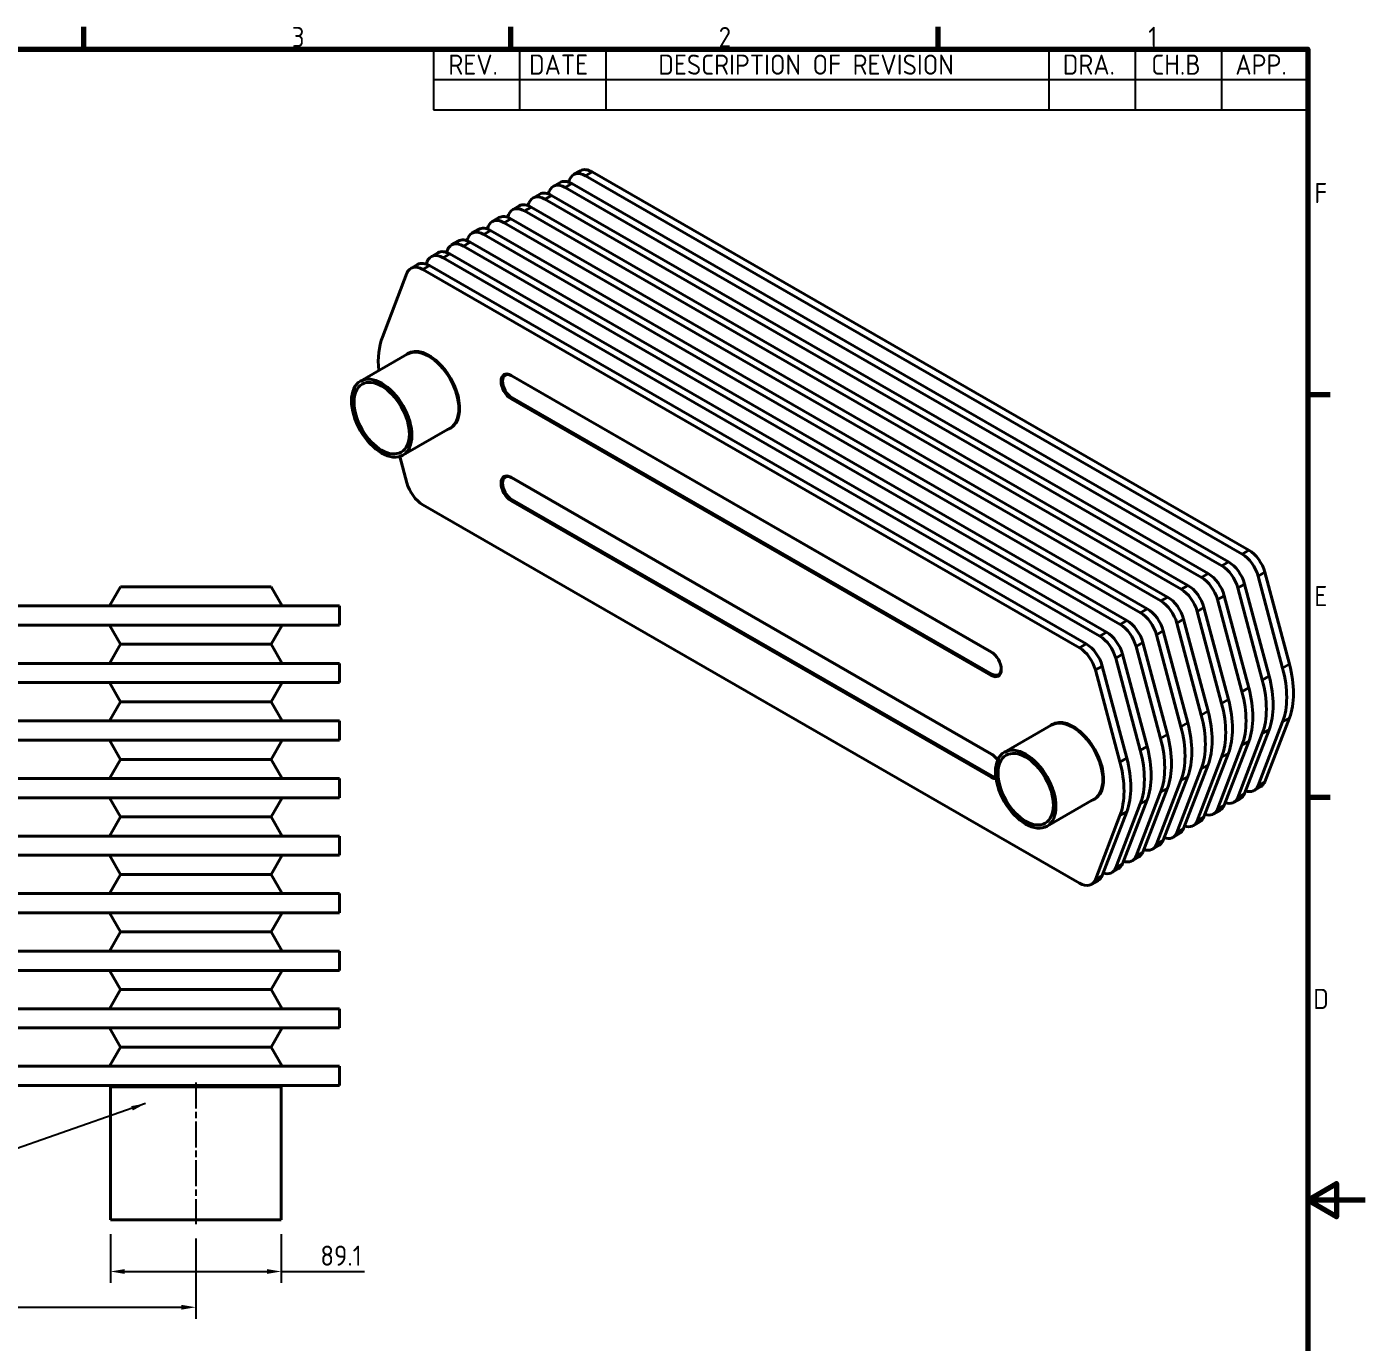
# Model space of a CAD drawing. Header units: millimetres. Extents: x 0 to 1782, y 0 to 1260.
# Drawn here: x 1084 to 1782, y 556 to 1242 of the extents above; entities that cross this region are included whole.
import ezdxf

# ---------------------------------------------------------------- set-up
doc = ezdxf.new("R2010")
doc.units = ezdxf.units.MM
doc.header["$LTSCALE"] = 3
doc.linetypes.add('CHAIN', pattern=[0.3543, 0.2362, -0.0295, 0.0591, -0.0295])
doc.layers.get('0').update_dxf_attribs({"color": 3, "lineweight": 25})
for name, color, linetype, lineweight in [('가시적인 것(ISO)', 3, 'Continuous', 40), ('가시적인 좁은 것(ISO)', 3, 'Continuous', 35), ('경계(ISO)', 7, 'Continuous', 70), ('기호(ISO)', 7, 'Continuous', 25), ('중심선(ISO)', 7, 'Continuous', 25), ('치수(ISO)', 7, 'Continuous', 25)]:
    doc.layers.add(name, color=color, linetype=linetype, lineweight=lineweight)
doc.styles.add('문자 텍스트_PSTEK_POSCO', font='isocp.shx')
doc.styles.add('치수 텍스트_PSTEK_POSCO', font='isocp.shx')
doc.dimstyles.new('치수_PSTEK_POSCO', dxfattribs={"dimscale": 3, "dimtxt": 3.5, "dimasz": 2.5, "dimexe": 2, "dimexo": 2.5, "dimgap": 1, "dimtad": 1, "dimrnd": 1e-08, "dimdsep": 46, "dimtxsty": '치수 텍스트_PSTEK_POSCO', "dimcen": 0.09, "dimdle": 10, "dimclrd": 7, "dimclre": 7, "dimclrt": 2, "dimadec": 1, "dimazin": 2, "dimtfac": 1, "dimtmove": 0, "dimatfit": 3, "dimfxl": 0, "dimtolj": 1, "dimlwd": -1, "dimlwe": -1, "dimarcsym": 0})
doc.dimstyles.new('치수_PSTEK_POSCO$7', dxfattribs={"dimscale": 3, "dimtxt": 3.5, "dimasz": 2.5, "dimexe": 2, "dimexo": 2.5, "dimgap": 1, "dimtad": 1, "dimrnd": 1e-08, "dimdsep": 46, "dimtxsty": '치수 텍스트_PSTEK_POSCO', "dimcen": 0.09, "dimdle": 10, "dimclrd": 7, "dimclre": 7, "dimclrt": 2, "dimadec": 1, "dimazin": 2, "dimtfac": 1, "dimtmove": 0, "dimatfit": 3, "dimfxl": 0, "dimtolj": 1, "dimlwd": -1, "dimlwe": -1, "dimarcsym": 0})

# ---------------------------------------------------------------- blocks, each defined once
blk = doc.blocks.new('경계 Default Border')
at = {"layer": '경계(ISO)'}
for p, q in [((371.25, 410), (371.25, 413.9)), ((445.5, 410), (445.5, 413.9)), ((519.75, 410), (519.75, 413.9)), ((584, 350), (587.9, 350)), ((584, 280), (587.9, 280))]:
    blk.add_line(p, q, dxfattribs=at)
at = {"layer": '경계(ISO)', "flags": 128}
for points in [[(10, 10), (10, 410), (584, 410), (584, 10), (10, 10)], [(594, 210), (584, 210), (589, 212.89), (589, 207.11), (584, 210)]]:
    blk.add_lwpolyline(points, dxfattribs=at)
at = {"layer": '경계(ISO)', "color": 2, "char_height": 3.5, "attachment_point": 7, "style": '문자 텍스트_PSTEK_POSCO'}
for s, insert in [('3', (407.4, 410.37)), ('2', (481.61, 410.37)), ('1', (556.28, 410.4)), ('F', (585.15, 383.25)), ('E', (585.15, 313.22)), ('D', (584.96, 243.22))]:
    blk.add_mtext(s, dxfattribs=dict(at, insert=insert))
blk = doc.blocks.new('리비전 내역')
at = {"layer": '기호(ISO)'}
for p, q in [((432, 410), (584, 410)), ((432, 410), (432, 404.72)), ((447, 410), (447, 404.72)), ((462, 410), (462, 404.72)), ((539, 410), (539, 404.72)), ((554, 410), (554, 404.72)), ((569, 410), (569, 404.72)), ((584, 410), (584, 404.72)), ((432, 404.72), (584, 404.72)), ((432, 404.72), (432, 399.44)), ((447, 404.72), (447, 399.44)), ((462, 404.72), (462, 399.44)), ((539, 404.72), (539, 399.44)), ((554, 404.72), (554, 399.44)), ((569, 404.72), (569, 399.44)), ((584, 404.72), (584, 399.44)), ((432, 399.44), (584, 399.44))]:
    blk.add_line(p, q, dxfattribs=at)
at = {"layer": '기호(ISO)', "color": 2, "char_height": 3.5, "attachment_point": 7, "style": '문자 텍스트_PSTEK_POSCO'}
for s, insert in [('REV.', (434.61, 405.57)), ('DATE', (448.64, 405.57)), ('DESCRIPTION OF REVISION', (471.11, 405.57)), ('DRA.', (541.42, 405.57)), ('CH.B', (556.81, 405.57)), ('APP.', (571.42, 405.58))]:
    blk.add_mtext(s, dxfattribs=dict(at, insert=insert))
blk = doc.blocks.new('*D22')
at = {"layer": 'Defpoints', "color": 0, "transparency": 16777216}
for p in [(222.15, 617.54), (1172.15, 617.54), (1172.15, 574.17)]:
    blk.add_point(p, dxfattribs=at)
at = {"layer": '치수(ISO)', "color": 7, "transparency": 16777216}
for p, q in [((222.15, 610.04), (222.15, 568.17)), ((1172.15, 610.04), (1172.15, 568.17)), ((229.65, 574.17), (1164.65, 574.17))]:
    blk.add_line(p, q, dxfattribs=at)
for points in [[(229.65, 575.42), (229.65, 572.92), (222.15, 574.17)], [(1164.65, 575.42), (1164.65, 572.92), (1172.15, 574.17)]]:
    blk.add_solid(points, dxfattribs=at)
at = {"layer": '치수(ISO)', "color": 2, "transparency": 16777216, "insert": (687.48, 582.42), "char_height": 10.5, "attachment_point": 4, "style": '치수 텍스트_PSTEK_POSCO'}
blk.add_mtext('\\A1;950', dxfattribs=at)
blk = doc.blocks.new('*D23')
at = {"layer": 'Defpoints', "color": 0, "transparency": 16777216}
for p in [(1127.6, 619.79), (1216.7, 619.79), (1216.7, 592.81)]:
    blk.add_point(p, dxfattribs=at)
at = {"layer": '치수(ISO)', "color": 7, "transparency": 16777216}
for p, q in [((1127.6, 612.29), (1127.6, 586.81)), ((1216.7, 612.29), (1216.7, 586.81)), ((1135.1, 592.81), (1209.2, 592.81)), ((1216.7, 592.81), (1260.08, 592.81))]:
    blk.add_line(p, q, dxfattribs=at)
for points in [[(1135.1, 594.06), (1135.1, 591.56), (1127.6, 592.81)], [(1209.2, 594.06), (1209.2, 591.56), (1216.7, 592.81)]]:
    blk.add_solid(points, dxfattribs=at)
at = {"layer": '치수(ISO)', "color": 2, "transparency": 16777216, "insert": (1237.09, 601.06), "char_height": 10.5, "attachment_point": 4, "style": '치수 텍스트_PSTEK_POSCO'}
blk.add_mtext('\\A1;89.1', dxfattribs=at)

msp = doc.modelspace()

# ---------------------------------------------------------------- linework, layer by layer
at = {"layer": '가시적인 것(ISO)'}
for p, q in [((1372.668, 1166.643), (1369.132, 1164.607)), ((1378.905, 1166.03), (1721.369, 968.818)), ((1362.061, 1160.535), (1358.525, 1158.499)), ((1367.064, 1162.053), (1366.554, 1160.726)), ((1368.299, 1159.922), (1710.763, 962.71)), ((1717.834, 966.782), (1375.37, 1163.994)), ((1351.454, 1154.427), (1347.919, 1152.391)), ((1696.621, 954.566), (1354.157, 1151.778)), ((1356.458, 1155.945), (1355.947, 1154.618)), ((1357.692, 1153.814), (1700.156, 956.602)), ((1707.227, 960.674), (1364.763, 1157.886)), ((1340.848, 1148.319), (1337.312, 1146.283)), ((1686.014, 948.458), (1343.55, 1145.67)), ((1345.851, 1149.837), (1345.341, 1148.51)), ((1347.086, 1147.706), (1689.55, 950.494)), ((1330.241, 1142.211), (1326.706, 1140.175)), ((1675.407, 942.351), (1332.944, 1139.562)), ((1335.244, 1143.729), (1334.734, 1142.402)), ((1336.479, 1141.598), (1678.943, 944.386)), ((1314.031, 1131.513), (1313.521, 1130.186)), ((1319.635, 1136.103), (1316.099, 1134.067)), ((1664.801, 936.243), (1322.337, 1133.454)), ((1324.638, 1137.621), (1324.127, 1136.294)), ((1325.872, 1135.49), (1668.336, 938.279)), ((1298.421, 1123.887), (1294.886, 1121.851)), ((1303.425, 1125.405), (1302.914, 1124.078)), ((1309.028, 1129.995), (1305.492, 1127.959)), ((1654.194, 930.135), (1311.73, 1127.346)), ((1315.266, 1129.382), (1657.73, 932.171)), ((1287.815, 1117.78), (1284.279, 1115.744)), ((1292.818, 1119.297), (1292.308, 1117.97)), ((1294.053, 1117.167), (1636.517, 919.955)), ((1643.588, 924.027), (1301.124, 1121.239)), ((1304.659, 1123.275), (1647.123, 926.063)), ((1282.211, 1113.189), (1269.427, 1079.941)), ((1632.981, 917.919), (1290.517, 1115.131)), ((1282.42, 1071.062), (1257.947, 1056.969)), ((1336.591, 1059.984), (1586.907, 915.837)), ((1587.261, 915.553), (1336.945, 1059.701)), ((1586.907, 903.574), (1336.591, 1047.721)), ((1336.945, 1048.412), (1587.261, 904.264)), ((1304.652, 1032.456), (1280.178, 1018.363)), ((1278.569, 1017.672), (1282.211, 1004.006)), ((1336.591, 1006.844), (1586.907, 862.696)), ((1587.261, 862.413), (1336.945, 1006.56)), ((1290.517, 992.499), (1632.981, 795.287)), ((1586.907, 850.433), (1336.591, 994.58)), ((1336.945, 995.271), (1587.261, 851.124)), ((1729.675, 957.311), (1742.46, 909.338)), ((1132.921, 949.794), (1127.147, 939.794)), ((1211.374, 949.794), (1132.921, 949.794)), ((1211.374, 949.794), (1217.147, 939.794)), ((1719.069, 951.203), (1731.853, 903.23)), ((1738.924, 907.302), (1726.14, 955.275)), ((1717.711, 895.086), (1704.926, 943.059)), ((1708.462, 945.095), (1721.246, 897.122)), ((1728.317, 901.194), (1715.533, 949.167)), ((212.83, 939.794), (1181.464, 939.794)), ((1204.957, 939.794), (1181.464, 939.794)), ((1204.957, 939.794), (1241.116, 939.794)), ((1247.147, 939.794), (1241.116, 939.794)), ((1247.147, 939.794), (1247.147, 929.794)), ((1707.104, 888.978), (1694.32, 936.951)), ((1697.855, 938.987), (1710.64, 891.014)), ((1181.464, 929.794), (212.83, 929.794)), ((1132.921, 919.794), (1127.147, 929.794)), ((1181.464, 929.794), (1204.957, 929.794)), ((1241.116, 929.794), (1204.957, 929.794)), ((1211.374, 919.794), (1217.147, 929.794)), ((1241.116, 929.794), (1247.147, 929.794)), ((1696.498, 882.87), (1683.713, 930.843)), ((1687.249, 932.879), (1700.033, 884.906)), ((1685.891, 876.762), (1673.107, 924.735)), ((1676.642, 926.771), (1689.427, 878.798)), ((1132.921, 919.794), (1127.147, 909.794)), ((1211.374, 919.794), (1132.921, 919.794)), ((1211.374, 919.794), (1217.147, 909.794)), ((1655.429, 914.556), (1668.213, 866.582)), ((1675.284, 870.654), (1662.5, 918.628)), ((1666.036, 920.664), (1678.82, 872.69)), ((212.83, 909.794), (1181.464, 909.794)), ((1204.957, 909.794), (1181.464, 909.794)), ((1204.957, 909.794), (1241.116, 909.794)), ((1247.147, 909.794), (1241.116, 909.794)), ((1247.147, 909.794), (1247.147, 899.794)), ((1644.822, 908.448), (1657.607, 860.475)), ((1664.678, 864.546), (1651.893, 912.52)), ((1654.071, 858.439), (1641.287, 906.412)), ((1181.464, 899.794), (212.83, 899.794)), ((1132.921, 889.794), (1127.147, 899.794)), ((1181.464, 899.794), (1204.957, 899.794)), ((1241.116, 899.794), (1204.957, 899.794)), ((1211.374, 889.794), (1217.147, 899.794)), ((1241.116, 899.794), (1247.147, 899.794)), ((1132.921, 889.794), (1127.147, 879.794)), ((1211.374, 889.794), (1132.921, 889.794)), ((1211.374, 889.794), (1217.147, 879.794)), ((212.83, 879.794), (1181.464, 879.794)), ((1204.957, 879.794), (1181.464, 879.794)), ((1204.957, 879.794), (1241.116, 879.794)), ((1247.147, 879.794), (1241.116, 879.794)), ((1247.147, 879.794), (1247.147, 869.794)), ((1742.46, 881.376), (1729.675, 848.127)), ((1618.295, 877.644), (1593.822, 863.551)), ((1715.533, 839.983), (1728.317, 873.232)), ((1731.853, 875.268), (1719.069, 842.019)), ((1726.14, 846.091), (1738.924, 879.34)), ((1181.464, 869.794), (212.83, 869.794)), ((1132.921, 859.794), (1127.147, 869.794)), ((1181.464, 869.794), (1204.957, 869.794)), ((1241.116, 869.794), (1204.957, 869.794)), ((1211.374, 859.794), (1217.147, 869.794)), ((1241.116, 869.794), (1247.147, 869.794)), ((1704.926, 833.875), (1717.711, 867.124)), ((1721.246, 869.16), (1708.462, 835.911)), ((1132.921, 859.794), (1127.147, 849.794)), ((1211.374, 859.794), (1132.921, 859.794)), ((1211.374, 859.794), (1217.147, 849.794)), ((1694.32, 827.768), (1707.104, 861.016)), ((1710.64, 863.052), (1697.855, 829.803)), ((1683.713, 821.66), (1696.498, 854.909)), ((1700.033, 856.945), (1687.249, 823.696)), ((212.83, 849.794), (1181.464, 849.794)), ((1204.957, 849.794), (1181.464, 849.794)), ((1204.957, 849.794), (1241.116, 849.794)), ((1247.147, 849.794), (1241.116, 849.794)), ((1247.147, 849.794), (1247.147, 839.794)), ((1678.82, 844.729), (1666.036, 811.48)), ((1673.107, 815.552), (1685.891, 848.801)), ((1689.427, 850.837), (1676.642, 817.588)), ((1727.607, 845.573), (1724.072, 843.537)), ((1181.464, 839.794), (212.83, 839.794)), ((1132.921, 829.794), (1127.147, 839.794)), ((1181.464, 839.794), (1204.957, 839.794)), ((1241.116, 839.794), (1204.957, 839.794)), ((1211.374, 829.794), (1217.147, 839.794)), ((1241.116, 839.794), (1247.147, 839.794)), ((1640.527, 839.038), (1616.054, 824.945)), ((1668.213, 838.621), (1655.429, 805.372)), ((1662.5, 809.444), (1675.284, 842.693)), ((1717.001, 839.465), (1713.465, 837.429)), ((1657.607, 832.513), (1644.822, 799.264)), ((1651.893, 803.336), (1664.678, 836.585)), ((1706.394, 833.357), (1702.859, 831.321)), ((1132.921, 829.794), (1127.147, 819.794)), ((1211.374, 829.794), (1132.921, 829.794)), ((1211.374, 829.794), (1217.147, 819.794)), ((1641.287, 797.228), (1654.071, 830.477)), ((1695.787, 827.249), (1692.252, 825.213)), ((212.83, 819.794), (1181.464, 819.794)), ((1204.957, 819.794), (1181.464, 819.794)), ((1204.957, 819.794), (1241.116, 819.794)), ((1247.147, 819.794), (1241.116, 819.794)), ((1247.147, 819.794), (1247.147, 809.794)), ((1685.181, 821.141), (1681.645, 819.105)), ((1181.464, 809.794), (212.83, 809.794)), ((1132.921, 799.794), (1127.147, 809.794)), ((1181.464, 809.794), (1204.957, 809.794)), ((1241.116, 809.794), (1204.957, 809.794)), ((1211.374, 799.794), (1217.147, 809.794)), ((1241.116, 809.794), (1247.147, 809.794)), ((1674.574, 815.034), (1671.039, 812.998)), ((1653.361, 802.818), (1649.825, 800.782)), ((1663.968, 808.926), (1660.432, 806.89)), ((1132.921, 799.794), (1127.147, 789.794)), ((1211.374, 799.794), (1132.921, 799.794)), ((1211.374, 799.794), (1217.147, 789.794)), ((1642.754, 796.71), (1639.219, 794.674)), ((212.83, 789.794), (1181.464, 789.794)), ((1204.957, 789.794), (1181.464, 789.794)), ((1204.957, 789.794), (1241.116, 789.794)), ((1247.147, 789.794), (1241.116, 789.794)), ((1247.147, 789.794), (1247.147, 779.794)), ((1181.464, 779.794), (212.83, 779.794)), ((1132.921, 769.794), (1127.147, 779.794)), ((1181.464, 779.794), (1204.957, 779.794)), ((1241.116, 779.794), (1204.957, 779.794)), ((1211.374, 769.794), (1217.147, 779.794)), ((1241.116, 779.794), (1247.147, 779.794)), ((1132.921, 769.794), (1127.147, 759.794)), ((1211.374, 769.794), (1132.921, 769.794)), ((1211.374, 769.794), (1217.147, 759.794)), ((212.83, 759.794), (1181.464, 759.794)), ((1204.957, 759.794), (1181.464, 759.794)), ((1204.957, 759.794), (1241.116, 759.794)), ((1247.147, 759.794), (1241.116, 759.794)), ((1247.147, 759.794), (1247.147, 749.794)), ((1181.464, 749.794), (212.83, 749.794)), ((1132.921, 739.794), (1127.147, 749.794)), ((1181.464, 749.794), (1204.957, 749.794)), ((1241.116, 749.794), (1204.957, 749.794)), ((1211.374, 739.794), (1217.147, 749.794)), ((1241.116, 749.794), (1247.147, 749.794)), ((1132.921, 739.794), (1127.147, 729.794)), ((1211.374, 739.794), (1132.921, 739.794)), ((1211.374, 739.794), (1217.147, 729.794)), ((212.83, 729.794), (1181.464, 729.794)), ((1204.957, 729.794), (1181.464, 729.794)), ((1204.957, 729.794), (1241.116, 729.794)), ((1247.147, 729.794), (1241.116, 729.794)), ((1247.147, 729.794), (1247.147, 719.794)), ((1181.464, 719.794), (212.83, 719.794)), ((1132.921, 709.794), (1127.147, 719.794)), ((1181.464, 719.794), (1204.957, 719.794)), ((1241.116, 719.794), (1204.957, 719.794)), ((1211.374, 709.794), (1217.147, 719.794)), ((1241.116, 719.794), (1247.147, 719.794)), ((1132.921, 709.794), (1127.147, 699.794)), ((1211.374, 709.794), (1132.921, 709.794)), ((1211.374, 709.794), (1217.147, 699.794)), ((212.83, 699.794), (1181.464, 699.794)), ((1204.957, 699.794), (1181.464, 699.794)), ((1204.957, 699.794), (1241.116, 699.794)), ((1247.147, 699.794), (1241.116, 699.794)), ((1247.147, 699.794), (1247.147, 689.794)), ((1181.464, 689.794), (212.83, 689.794)), ((1127.597, 689.015), (1127.147, 689.794)), ((1216.697, 689.015), (1127.597, 689.015)), ((1127.597, 689.015), (1127.597, 619.794)), ((1181.464, 689.794), (1204.957, 689.794)), ((1241.116, 689.794), (1204.957, 689.794)), ((1216.697, 689.015), (1217.147, 689.794)), ((1216.697, 689.015), (1216.697, 619.794)), ((1241.116, 689.794), (1247.147, 689.794)), ((1127.597, 619.794), (1216.697, 619.794))]:
    msp.add_line(p, q, dxfattribs=at)
for centre, major_axis, start_param, end_param in [((1375.37, 1153.775), (-6.238, 10.832), 5.4997209, 6.7214513), ((1378.905, 1155.811), (-6.238, 10.832), 5.4997209, 6.2831853), ((1364.763, 1147.667), (-6.238, 10.832), 5.4997209, 6.7214513), ((1368.299, 1149.703), (-6.238, 10.832), 5.4997209, 6.2831853), ((1354.157, 1141.559), (-6.238, 10.832), 5.4997209, 6.7214513), ((1357.692, 1143.595), (-6.238, 10.832), 5.4997209, 6.2831853), ((1343.55, 1135.451), (-6.238, 10.832), 5.4997209, 6.7214513), ((1347.086, 1137.487), (-6.238, 10.832), 5.4997209, 6.2831853), ((1332.944, 1129.343), (-6.238, 10.832), 5.4997209, 6.7214513), ((1336.479, 1131.379), (-6.238, 10.832), 5.4997209, 6.2831853), ((1315.266, 1119.163), (-6.238, 10.832), 5.4997209, 6.2831853), ((1322.337, 1123.235), (-6.238, 10.832), 5.4997209, 6.7214513), ((1325.872, 1125.271), (-6.238, 10.832), 5.4997209, 6.2831853), ((1304.659, 1113.055), (-6.238, 10.832), 5.4997209, 6.2831853), ((1311.73, 1117.127), (-6.238, 10.832), 5.4997209, 6.7214513), ((1290.517, 1104.911), (-6.238, 10.832), 5.4997209, 6.7214513), ((1294.053, 1106.947), (-6.238, 10.832), 5.4997209, 6.2831853), ((1301.124, 1111.019), (-6.238, 10.832), 5.4997209, 6.7214513), ((1302.65, 1046.828), (24.952, -43.329), 3.5798587, 4.0411782), ((1293.811, 1051.918), (-11.228, 19.498), 3.0000532, 6.4247248), ((1293.536, 1051.759), (-11.116, 19.303), 3.1415927, 6.2831853), ((1336.591, 1053.853), (-3.743, 6.499), 5.4997209, 8.6413135), ((1336.945, 1054.056), (-3.445, 5.983), 5.4997209, 8.6413135), ((1336.591, 1000.712), (-3.743, 6.499), 5.4997209, 8.6413135), ((1336.945, 1000.916), (-3.445, 5.983), 5.4997209, 8.6413135), ((1290.517, 1002.718), (6.238, -10.832), 4.2779904, 5.4997209), ((1717.834, 956.563), (-6.238, 10.832), 4.2779904, 5.4997209), ((1721.369, 958.599), (6.238, -10.832), 1.1363977, 2.3581282), ((1700.156, 946.383), (6.238, -10.832), 1.1363977, 2.3581282), ((1707.227, 950.455), (-6.238, 10.832), 4.2779904, 5.4997209), ((1710.763, 952.491), (6.238, -10.832), 1.1363977, 2.3581282), ((1689.55, 940.275), (6.238, -10.832), 1.1363977, 2.3581282), ((1696.621, 944.347), (-6.238, 10.832), 4.2779904, 5.4997209), ((1675.407, 932.131), (-6.238, 10.832), 4.2779904, 5.4997209), ((1678.943, 934.167), (6.238, -10.832), 1.1363977, 2.3581282), ((1686.014, 938.239), (-6.238, 10.832), 4.2779904, 5.4997209), ((1664.801, 926.023), (-6.238, 10.832), 4.2779904, 5.4997209), ((1668.336, 928.059), (6.238, -10.832), 1.1363977, 2.3581282), ((1654.194, 919.915), (-6.238, 10.832), 4.2779904, 5.4997209), ((1657.73, 921.951), (6.238, -10.832), 1.1363977, 2.3581282), ((1643.588, 913.807), (-6.238, 10.832), 4.2779904, 5.4997209), ((1647.123, 915.843), (6.238, -10.832), 1.1363977, 2.3581282), ((1586.907, 909.705), (3.743, -6.499), 5.4997209, 8.6413135), ((1587.261, 909.909), (-3.445, 5.983), 5.304704, 5.4997209), ((1632.981, 907.699), (-6.238, 10.832), 4.2779904, 5.4997209), ((1636.517, 909.735), (6.238, -10.832), 1.1363977, 2.3581282), ((1587.261, 909.909), (3.445, -5.983), 5.4997209, 7.2616666), ((1709.236, 914.489), (24.952, -43.329), 0.438266, 1.1363977), ((1695.094, 906.345), (-24.952, 43.329), 3.5798587, 4.2779904), ((1698.63, 908.381), (24.952, -43.329), 0.438266, 1.1363977), ((1705.701, 912.453), (-24.952, 43.329), 3.5798587, 4.2779904), ((1684.488, 900.237), (-24.952, 43.329), 3.5798587, 4.2779904), ((1688.023, 902.273), (24.952, -43.329), 0.438266, 1.1363977), ((1673.881, 894.129), (-24.952, 43.329), 3.5798587, 4.2779904), ((1677.417, 896.165), (24.952, -43.329), 0.438266, 1.1363977), ((1629.687, 858.5), (-11.228, 19.498), 3.0000532, 6.4247248), ((1629.411, 858.341), (-11.116, 19.303), 3.1415927, 6.2831853), ((1663.274, 888.021), (-24.952, 43.329), 3.5798587, 4.2779904), ((1666.81, 890.057), (24.952, -43.329), 0.438266, 1.1363977), ((1645.597, 877.841), (24.952, -43.329), 0.438266, 1.1363977), ((1652.668, 881.913), (-24.952, 43.329), 3.5798587, 4.2779904), ((1656.203, 883.949), (24.952, -43.329), 0.438266, 1.1363977), ((1634.99, 871.734), (24.952, -43.329), 0.438266, 1.1363977), ((1642.061, 875.805), (-24.952, 43.329), 3.5798587, 4.2779904), ((1586.907, 856.565), (3.743, -6.499), 1.6687563, 2.3581282), ((1587.261, 856.768), (-3.445, 5.983), 5.304704, 5.4997209), ((1624.384, 865.626), (24.952, -43.329), 0.438266, 1.1363977), ((1631.455, 869.698), (-24.952, 43.329), 3.5798587, 4.2779904), ((1620.848, 863.59), (-24.952, 43.329), 3.5798587, 4.2779904), ((1586.907, 856.565), (3.743, -6.499), 5.4997209, 6.0041393), ((1587.261, 856.768), (3.445, -5.983), 5.4997209, 5.9461086), ((1717.834, 854.37), (6.238, -10.832), 5.6984497, 6.7214513), ((1721.369, 856.406), (6.238, -10.832), 0, 0.438266), ((1707.227, 848.262), (6.238, -10.832), 5.6984497, 6.7214513), ((1710.763, 850.298), (6.238, -10.832), 0, 0.438266), ((1696.621, 842.154), (6.238, -10.832), 5.6984497, 6.7214513), ((1700.156, 844.19), (6.238, -10.832), 0, 0.438266), ((1678.943, 831.974), (6.238, -10.832), 0, 0.438266), ((1686.014, 836.046), (6.238, -10.832), 5.6984497, 6.7214513), ((1689.55, 838.082), (6.238, -10.832), 0, 0.438266), ((1668.336, 825.866), (6.238, -10.832), 0, 0.438266), ((1675.407, 829.938), (6.238, -10.832), 5.6984497, 6.7214513), ((1657.73, 819.758), (6.238, -10.832), 0, 0.438266), ((1664.801, 823.83), (6.238, -10.832), 5.6984497, 6.7214513), ((1643.588, 811.614), (6.238, -10.832), 5.6984497, 6.7214513), ((1647.123, 813.65), (6.238, -10.832), 0, 0.438266), ((1654.194, 817.722), (6.238, -10.832), 5.6984497, 6.7214513), ((1632.981, 805.506), (6.238, -10.832), 5.4997209, 6.7214513), ((1636.517, 807.542), (6.238, -10.832), 0, 0.438266)]:
    msp.add_ellipse(centre, major_axis=major_axis, ratio=0.5780931, start_param=start_param, end_param=end_param, dxfattribs=at)
for centre, major_axis in [((1269.062, 1037.666), (-11.116, 19.303)), ((1269.062, 1037.666), (-10.18, 17.678)), ((1604.938, 844.248), (-11.116, 19.303)), ((1604.938, 844.248), (-10.18, 17.678))]:
    msp.add_ellipse(centre, major_axis=major_axis, ratio=0.5780931, dxfattribs=at)
at = {"layer": '가시적인 좁은 것(ISO)'}
for p, q in [((1375.37, 1163.994), (1378.905, 1166.03)), ((1364.763, 1157.886), (1368.299, 1159.922)), ((1354.157, 1151.778), (1357.692, 1153.814)), ((1343.55, 1145.67), (1347.086, 1147.706)), ((1332.944, 1139.562), (1336.479, 1141.598)), ((1322.337, 1133.454), (1325.872, 1135.49)), ((1311.73, 1127.346), (1315.266, 1129.382)), ((1290.517, 1115.131), (1294.053, 1117.167)), ((1301.124, 1121.239), (1304.659, 1123.275)), ((1336.591, 1059.984), (1336.945, 1059.701)), ((1336.591, 1047.721), (1336.945, 1048.412)), ((1336.591, 1006.844), (1336.945, 1006.56)), ((1336.591, 994.58), (1336.945, 995.271)), ((1717.834, 966.782), (1721.369, 968.818)), ((1696.621, 954.566), (1700.156, 956.602)), ((1707.227, 960.674), (1710.763, 962.71)), ((1726.14, 955.275), (1729.675, 957.311)), ((1686.014, 948.458), (1689.55, 950.494)), ((1715.533, 949.167), (1719.069, 951.203)), ((1675.407, 942.351), (1678.943, 944.386)), ((1704.926, 943.059), (1708.462, 945.095)), ((1664.801, 936.243), (1668.336, 938.279)), ((1694.32, 936.951), (1697.855, 938.987)), ((1654.194, 930.135), (1657.73, 932.171)), ((1683.713, 930.843), (1687.249, 932.879)), ((1643.588, 924.027), (1647.123, 926.063)), ((1673.107, 924.735), (1676.642, 926.771)), ((1586.907, 915.837), (1587.261, 915.553)), ((1632.981, 917.919), (1636.517, 919.955)), ((1651.893, 912.52), (1655.429, 914.556)), ((1662.5, 918.628), (1666.036, 920.664)), ((1641.287, 906.412), (1644.822, 908.448)), ((1738.924, 907.302), (1742.46, 909.338)), ((1586.907, 903.574), (1587.261, 904.264)), ((1728.317, 901.194), (1731.853, 903.23)), ((1717.711, 895.086), (1721.246, 897.122)), ((1707.104, 888.978), (1710.64, 891.014)), ((1696.498, 882.87), (1700.033, 884.906)), ((1742.46, 881.376), (1738.924, 879.34)), ((1675.284, 870.654), (1678.82, 872.69)), ((1685.891, 876.762), (1689.427, 878.798)), ((1731.853, 875.268), (1728.317, 873.232)), ((1664.678, 864.546), (1668.213, 866.582)), ((1721.246, 869.16), (1717.711, 867.124)), ((1586.907, 862.696), (1587.261, 862.413)), ((1654.071, 858.439), (1657.607, 860.475)), ((1710.64, 863.052), (1707.104, 861.016)), ((1700.033, 856.945), (1696.498, 854.909)), ((1586.907, 850.433), (1587.261, 851.124)), ((1678.82, 844.729), (1675.284, 842.693)), ((1689.427, 850.837), (1685.891, 848.801)), ((1726.14, 846.091), (1729.675, 848.127)), ((1668.213, 838.621), (1664.678, 836.585)), ((1715.533, 839.983), (1719.069, 842.019)), ((1657.607, 832.513), (1654.071, 830.477)), ((1704.926, 833.875), (1708.462, 835.911)), ((1683.713, 821.66), (1687.249, 823.696)), ((1694.32, 827.768), (1697.855, 829.803)), ((1673.107, 815.552), (1676.642, 817.588)), ((1662.5, 809.444), (1666.036, 811.48)), ((1651.893, 803.336), (1655.429, 805.372)), ((1641.287, 797.228), (1644.822, 799.264))]:
    msp.add_line(p, q, dxfattribs=at)
at = {"layer": '중심선(ISO)', "linetype": 'CHAIN', "ltscale": 19.051651}
msp.add_line((1172.147, 691.265), (1172.147, 617.544), dxfattribs=at)

# ---------------------------------------------------------------- block references
at = {"xscale": 3, "yscale": 3, "zscale": 3}
msp.add_blockref('경계 Default Border', (0, 0), dxfattribs=at)
at = {"layer": '기호(ISO)', "xscale": 3, "yscale": 3, "zscale": 3}
msp.add_blockref('리비전 내역', (0, 0), dxfattribs=at)

# ---------------------------------------------------------------- dimensions: what is measured, and where the dimension line sits
at = {"layer": '치수(ISO)', "color": 7}
for base, p1, p2, override, picture, middle in [((1172.147, 574.172), (222.147, 617.544), (1172.147, 617.544), {"dimdec": 2, "dimtp": 0, "dimtm": 0, "dimtdec": 2, "dimtofl": 0, "dimatfit": 1}, '*D22', (697.147, 574.172)), ((1216.697, 592.81), (1127.597, 619.794), (1216.697, 619.794), {"dimdec": 2, "dimtp": 0, "dimtm": 0, "dimtdec": 2, "dimtofl": 0, "dimatfit": 2}, '*D23', (1247.085, 592.81))]:
    dim = msp.add_linear_dim(base=base, p1=p1, p2=p2, angle=180, dimstyle='치수_PSTEK_POSCO', override=override, dxfattribs=at)
    dim.commit()
    dim.dimension.update_dxf_attribs({"geometry": picture, "text_midpoint": middle, "dimtype": 160})

# ---------------------------------------------------------------- leaders
at = {"layer": '기호(ISO)', "color": 7, "annotation_type": 0, "has_hookline": 1, "hookline_direction": 1, "text_width": 58.458}
msp.add_leader([(1145.888, 680.345), (1078.37, 656.718), (1070.87, 656.718)], dimstyle='치수_PSTEK_POSCO$7', override={"dimtad": 0}, dxfattribs=at)

doc.saveas('drawing.dxf')
